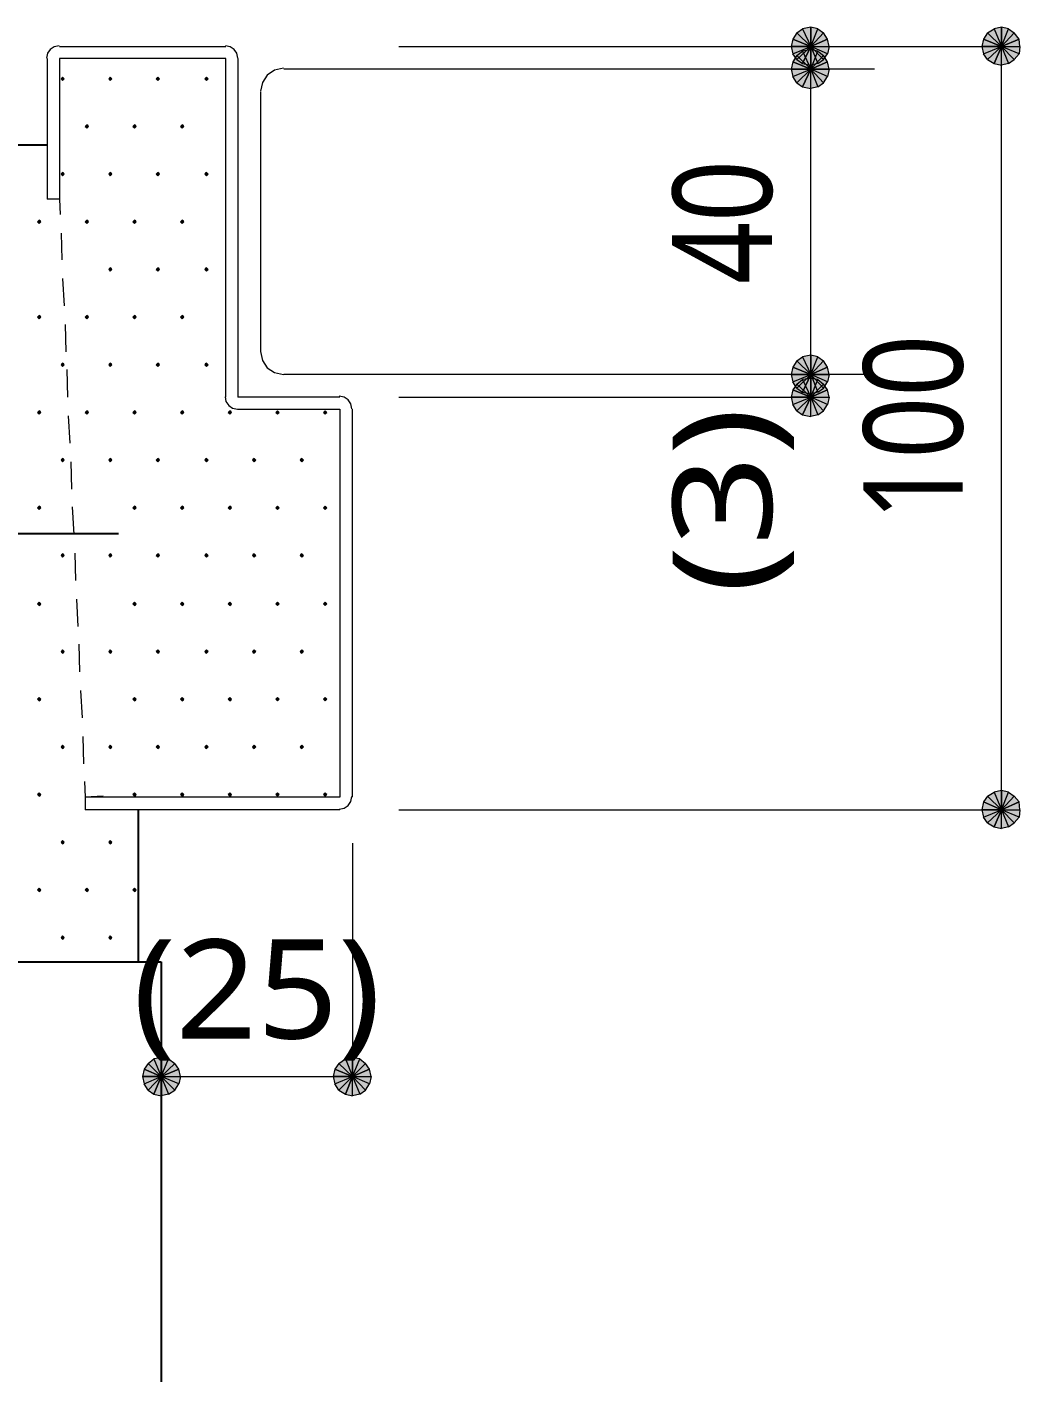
# Model space of a CAD drawing. Header units: millimetres. Extents: x 0 to 420, y 0 to 297.
# Drawn here: x 73.36 to 99.38, y 200.09 to 235.58 of the extents above; entities that cross this region are included whole.
import ezdxf
from ezdxf.enums import TextEntityAlignment as Align

# ---------------------------------------------------------------- set-up
doc = ezdxf.new("R2010")
doc.units = ezdxf.units.MM
doc.styles.add('kst32b', font='NotoSansJP-Variable.ttf')

msp = doc.modelspace()

# ---------------------------------------------------------------- hatches: boundary and pattern name
h = msp.add_hatch(color=7)
h.paths.add_polyline_path([(93.895, 235.585), (93.684, 235.543), (93.895, 235.077), (93.895, 235.585)])
h.paths.add_polyline_path([(93.684, 235.543), (93.895, 235.077), (93.536, 235.437), (93.684, 235.543)])
h.paths.add_polyline_path([(93.895, 235.077), (93.536, 235.437), (93.43, 235.267), (93.895, 235.077)])
h = msp.add_hatch(color=7)
h.paths.add_polyline_path([(94.34, 235.267), (94.234, 235.437), (93.895, 235.077), (94.34, 235.267)])
h.paths.add_polyline_path([(94.234, 235.437), (93.895, 235.077), (94.086, 235.543), (94.234, 235.437)])
h.paths.add_polyline_path([(93.895, 235.077), (94.086, 235.543), (93.895, 235.585), (93.895, 235.077)])
h = msp.add_hatch(color=7)
h.paths.add_polyline_path([(98.891, 235.585), (98.7, 235.543), (98.891, 235.077), (98.891, 235.585)])
h.paths.add_polyline_path([(98.7, 235.543), (98.891, 235.077), (98.531, 235.437), (98.7, 235.543)])
h.paths.add_polyline_path([(98.891, 235.077), (98.531, 235.437), (98.425, 235.267), (98.891, 235.077)])
h = msp.add_hatch(color=7)
h.paths.add_polyline_path([(99.356, 235.267), (99.229, 235.437), (98.891, 235.077), (99.356, 235.267)])
h.paths.add_polyline_path([(99.229, 235.437), (98.891, 235.077), (99.081, 235.543), (99.229, 235.437)])
h.paths.add_polyline_path([(98.891, 235.077), (99.081, 235.543), (98.891, 235.585), (98.891, 235.077)])
for points in [[(93.43, 235.267), (93.387, 235.077), (93.895, 235.077), (93.43, 235.267)], [(98.425, 235.267), (98.383, 235.077), (98.891, 235.077), (98.425, 235.267)], [(93.43, 234.675), (93.387, 234.484), (93.895, 234.484), (93.43, 234.675)], [(74.295, 234.273), (74.274, 234.251), (74.253, 234.23), (74.274, 234.209), (74.295, 234.188), (74.316, 234.209), (74.337, 234.23), (74.316, 234.251), (74.295, 234.273)], [(75.544, 234.273), (75.523, 234.251), (75.502, 234.23), (75.523, 234.209), (75.544, 234.188), (75.565, 234.209), (75.586, 234.23), (75.565, 234.251), (75.544, 234.273)], [(76.793, 234.273), (76.771, 234.251), (76.75, 234.23), (76.771, 234.209), (76.793, 234.188), (76.814, 234.209), (76.835, 234.23), (76.814, 234.251), (76.793, 234.273)], [(78.063, 234.273), (78.042, 234.251), (78.02, 234.23), (78.042, 234.209), (78.063, 234.188), (78.084, 234.209), (78.105, 234.23), (78.084, 234.251), (78.063, 234.273)], [(74.93, 233.024), (74.909, 233.003), (74.888, 232.981), (74.909, 232.96), (74.93, 232.939), (74.951, 232.96), (74.972, 232.981), (74.951, 233.003), (74.93, 233.024)], [(76.179, 233.024), (76.158, 233.003), (76.137, 232.981), (76.158, 232.96), (76.179, 232.939), (76.2, 232.96), (76.221, 232.981), (76.2, 233.003), (76.179, 233.024)], [(77.428, 233.024), (77.407, 233.003), (77.385, 232.981), (77.407, 232.96), (77.428, 232.939), (77.449, 232.96), (77.47, 232.981), (77.449, 233.003), (77.428, 233.024)], [(74.295, 231.775), (74.274, 231.754), (74.253, 231.733), (74.274, 231.712), (74.295, 231.69), (74.316, 231.712), (74.337, 231.733), (74.316, 231.754), (74.295, 231.775)], [(75.544, 231.775), (75.523, 231.754), (75.502, 231.733), (75.523, 231.712), (75.544, 231.69), (75.565, 231.712), (75.586, 231.733), (75.565, 231.754), (75.544, 231.775)], [(76.793, 231.775), (76.771, 231.754), (76.75, 231.733), (76.771, 231.712), (76.793, 231.69), (76.814, 231.712), (76.835, 231.733), (76.814, 231.754), (76.793, 231.775)], [(78.063, 231.775), (78.042, 231.754), (78.02, 231.733), (78.042, 231.712), (78.063, 231.69), (78.084, 231.712), (78.105, 231.733), (78.084, 231.754), (78.063, 231.775)], [(73.681, 230.526), (73.66, 230.505), (73.639, 230.484), (73.66, 230.463), (73.681, 230.441), (73.702, 230.463), (73.724, 230.484), (73.702, 230.505), (73.681, 230.526)], [(74.93, 230.526), (74.909, 230.505), (74.888, 230.484), (74.909, 230.463), (74.93, 230.441), (74.951, 230.463), (74.972, 230.484), (74.951, 230.505), (74.93, 230.526)], [(76.179, 230.526), (76.158, 230.505), (76.137, 230.484), (76.158, 230.463), (76.179, 230.441), (76.2, 230.463), (76.221, 230.484), (76.2, 230.505), (76.179, 230.526)], [(77.428, 230.526), (77.407, 230.505), (77.385, 230.484), (77.407, 230.463), (77.428, 230.441), (77.449, 230.463), (77.47, 230.484), (77.449, 230.505), (77.428, 230.526)], [(75.544, 229.277), (75.523, 229.256), (75.502, 229.235), (75.523, 229.214), (75.544, 229.193), (75.565, 229.214), (75.586, 229.235), (75.565, 229.256), (75.544, 229.277)], [(76.793, 229.277), (76.771, 229.256), (76.75, 229.235), (76.771, 229.214), (76.793, 229.193), (76.814, 229.214), (76.835, 229.235), (76.814, 229.256), (76.793, 229.277)], [(78.063, 229.277), (78.042, 229.256), (78.02, 229.235), (78.042, 229.214), (78.063, 229.193), (78.084, 229.214), (78.105, 229.235), (78.084, 229.256), (78.063, 229.277)], [(73.681, 228.029), (73.66, 228.007), (73.639, 227.986), (73.66, 227.965), (73.681, 227.944), (73.702, 227.965), (73.724, 227.986), (73.702, 228.007), (73.681, 228.029)], [(74.93, 228.029), (74.909, 228.007), (74.888, 227.986), (74.909, 227.965), (74.93, 227.944), (74.951, 227.965), (74.972, 227.986), (74.951, 228.007), (74.93, 228.029)], [(76.179, 228.029), (76.158, 228.007), (76.137, 227.986), (76.158, 227.965), (76.179, 227.944), (76.2, 227.965), (76.221, 227.986), (76.2, 228.007), (76.179, 228.029)], [(77.428, 228.029), (77.407, 228.007), (77.385, 227.986), (77.407, 227.965), (77.428, 227.944), (77.449, 227.965), (77.47, 227.986), (77.449, 228.007), (77.428, 228.029)], [(74.295, 226.78), (74.274, 226.758), (74.253, 226.737), (74.274, 226.716), (74.295, 226.695), (74.316, 226.716), (74.337, 226.737), (74.316, 226.758), (74.295, 226.78)], [(75.544, 226.78), (75.523, 226.758), (75.502, 226.737), (75.523, 226.716), (75.544, 226.695), (75.565, 226.716), (75.586, 226.737), (75.565, 226.758), (75.544, 226.78)], [(76.793, 226.78), (76.771, 226.758), (76.75, 226.737), (76.771, 226.716), (76.793, 226.695), (76.814, 226.716), (76.835, 226.737), (76.814, 226.758), (76.793, 226.78)], [(78.063, 226.78), (78.042, 226.758), (78.02, 226.737), (78.042, 226.716), (78.063, 226.695), (78.084, 226.716), (78.105, 226.737), (78.084, 226.758), (78.063, 226.78)], [(93.43, 226.674), (93.387, 226.483), (93.895, 226.483), (93.43, 226.674)], [(93.43, 226.081), (93.387, 225.891), (93.895, 225.891), (93.43, 226.081)], [(73.681, 225.531), (73.66, 225.51), (73.639, 225.488), (73.66, 225.467), (73.681, 225.446), (73.702, 225.467), (73.724, 225.488), (73.702, 225.51), (73.681, 225.531)], [(74.93, 225.531), (74.909, 225.51), (74.888, 225.488), (74.909, 225.467), (74.93, 225.446), (74.951, 225.467), (74.972, 225.488), (74.951, 225.51), (74.93, 225.531)], [(76.179, 225.531), (76.158, 225.51), (76.137, 225.488), (76.158, 225.467), (76.179, 225.446), (76.2, 225.467), (76.221, 225.488), (76.2, 225.51), (76.179, 225.531)], [(77.428, 225.531), (77.407, 225.51), (77.385, 225.488), (77.407, 225.467), (77.428, 225.446), (77.449, 225.467), (77.47, 225.488), (77.449, 225.51), (77.428, 225.531)], [(78.677, 225.531), (78.655, 225.51), (78.634, 225.488), (78.655, 225.467), (78.677, 225.446), (78.698, 225.467), (78.719, 225.488), (78.698, 225.51), (78.677, 225.531)], [(79.925, 225.531), (79.904, 225.51), (79.883, 225.488), (79.904, 225.467), (79.925, 225.446), (79.946, 225.467), (79.968, 225.488), (79.946, 225.51), (79.925, 225.531)], [(81.174, 225.531), (81.153, 225.51), (81.132, 225.488), (81.153, 225.467), (81.174, 225.446), (81.195, 225.467), (81.217, 225.488), (81.195, 225.51), (81.174, 225.531)], [(74.295, 224.282), (74.274, 224.261), (74.253, 224.24), (74.274, 224.218), (74.295, 224.197), (74.316, 224.218), (74.337, 224.24), (74.316, 224.261), (74.295, 224.282)], [(75.544, 224.282), (75.523, 224.261), (75.502, 224.24), (75.523, 224.218), (75.544, 224.197), (75.565, 224.218), (75.586, 224.24), (75.565, 224.261), (75.544, 224.282)], [(76.793, 224.282), (76.771, 224.261), (76.75, 224.24), (76.771, 224.218), (76.793, 224.197), (76.814, 224.218), (76.835, 224.24), (76.814, 224.261), (76.793, 224.282)], [(78.063, 224.282), (78.042, 224.261), (78.02, 224.24), (78.042, 224.218), (78.063, 224.197), (78.084, 224.218), (78.105, 224.24), (78.084, 224.261), (78.063, 224.282)], [(79.312, 224.282), (79.29, 224.261), (79.269, 224.24), (79.29, 224.218), (79.312, 224.197), (79.333, 224.218), (79.354, 224.24), (79.333, 224.261), (79.312, 224.282)], [(80.56, 224.282), (80.539, 224.261), (80.518, 224.24), (80.539, 224.218), (80.56, 224.197), (80.582, 224.218), (80.603, 224.24), (80.582, 224.261), (80.56, 224.282)], [(73.681, 223.033), (73.66, 223.012), (73.639, 222.991), (73.66, 222.97), (73.681, 222.948), (73.702, 222.97), (73.724, 222.991), (73.702, 223.012), (73.681, 223.033)], [(76.179, 223.033), (76.158, 223.012), (76.137, 222.991), (76.158, 222.97), (76.179, 222.948), (76.2, 222.97), (76.221, 222.991), (76.2, 223.012), (76.179, 223.033)], [(77.428, 223.033), (77.407, 223.012), (77.385, 222.991), (77.407, 222.97), (77.428, 222.948), (77.449, 222.97), (77.47, 222.991), (77.449, 223.012), (77.428, 223.033)], [(78.677, 223.033), (78.655, 223.012), (78.634, 222.991), (78.655, 222.97), (78.677, 222.948), (78.698, 222.97), (78.719, 222.991), (78.698, 223.012), (78.677, 223.033)], [(79.925, 223.033), (79.904, 223.012), (79.883, 222.991), (79.904, 222.97), (79.925, 222.948), (79.946, 222.97), (79.968, 222.991), (79.946, 223.012), (79.925, 223.033)], [(81.174, 223.033), (81.153, 223.012), (81.132, 222.991), (81.153, 222.97), (81.174, 222.948), (81.195, 222.97), (81.217, 222.991), (81.195, 223.012), (81.174, 223.033)], [(74.295, 221.784), (74.274, 221.763), (74.253, 221.742), (74.274, 221.721), (74.295, 221.7), (74.316, 221.721), (74.337, 221.742), (74.316, 221.763), (74.295, 221.784)], [(75.544, 221.784), (75.523, 221.763), (75.502, 221.742), (75.523, 221.721), (75.544, 221.7), (75.565, 221.721), (75.586, 221.742), (75.565, 221.763), (75.544, 221.784)], [(76.793, 221.784), (76.771, 221.763), (76.75, 221.742), (76.771, 221.721), (76.793, 221.7), (76.814, 221.721), (76.835, 221.742), (76.814, 221.763), (76.793, 221.784)], [(78.063, 221.784), (78.042, 221.763), (78.02, 221.742), (78.042, 221.721), (78.063, 221.7), (78.084, 221.721), (78.105, 221.742), (78.084, 221.763), (78.063, 221.784)], [(79.312, 221.784), (79.29, 221.763), (79.269, 221.742), (79.29, 221.721), (79.312, 221.7), (79.333, 221.721), (79.354, 221.742), (79.333, 221.763), (79.312, 221.784)], [(80.56, 221.784), (80.539, 221.763), (80.518, 221.742), (80.539, 221.721), (80.56, 221.7), (80.582, 221.721), (80.603, 221.742), (80.582, 221.763), (80.56, 221.784)], [(73.681, 220.514), (73.66, 220.493), (73.639, 220.472), (73.66, 220.451), (73.681, 220.43), (73.702, 220.451), (73.724, 220.472), (73.702, 220.493), (73.681, 220.514)], [(76.179, 220.514), (76.158, 220.493), (76.137, 220.472), (76.158, 220.451), (76.179, 220.43), (76.2, 220.451), (76.221, 220.472), (76.2, 220.493), (76.179, 220.514)], [(77.428, 220.514), (77.407, 220.493), (77.385, 220.472), (77.407, 220.451), (77.428, 220.43), (77.449, 220.451), (77.47, 220.472), (77.449, 220.493), (77.428, 220.514)], [(78.677, 220.514), (78.655, 220.493), (78.634, 220.472), (78.655, 220.451), (78.677, 220.43), (78.698, 220.451), (78.719, 220.472), (78.698, 220.493), (78.677, 220.514)], [(79.925, 220.514), (79.904, 220.493), (79.883, 220.472), (79.904, 220.451), (79.925, 220.43), (79.946, 220.451), (79.968, 220.472), (79.946, 220.493), (79.925, 220.514)], [(81.174, 220.514), (81.153, 220.493), (81.132, 220.472), (81.153, 220.451), (81.174, 220.43), (81.195, 220.451), (81.217, 220.472), (81.195, 220.493), (81.174, 220.514)], [(74.295, 219.265), (74.274, 219.244), (74.253, 219.223), (74.274, 219.202), (74.295, 219.181), (74.316, 219.202), (74.337, 219.223), (74.316, 219.244), (74.295, 219.265)], [(75.544, 219.265), (75.523, 219.244), (75.502, 219.223), (75.523, 219.202), (75.544, 219.181), (75.565, 219.202), (75.586, 219.223), (75.565, 219.244), (75.544, 219.265)], [(76.793, 219.265), (76.771, 219.244), (76.75, 219.223), (76.771, 219.202), (76.793, 219.181), (76.814, 219.202), (76.835, 219.223), (76.814, 219.244), (76.793, 219.265)], [(78.063, 219.265), (78.042, 219.244), (78.02, 219.223), (78.042, 219.202), (78.063, 219.181), (78.084, 219.202), (78.105, 219.223), (78.084, 219.244), (78.063, 219.265)], [(79.312, 219.265), (79.29, 219.244), (79.269, 219.223), (79.29, 219.202), (79.312, 219.181), (79.333, 219.202), (79.354, 219.223), (79.333, 219.244), (79.312, 219.265)], [(80.56, 219.265), (80.539, 219.244), (80.518, 219.223), (80.539, 219.202), (80.56, 219.181), (80.582, 219.202), (80.603, 219.223), (80.582, 219.244), (80.56, 219.265)], [(73.681, 218.017), (73.66, 217.996), (73.639, 217.974), (73.66, 217.953), (73.681, 217.932), (73.702, 217.953), (73.724, 217.974), (73.702, 217.996), (73.681, 218.017)], [(76.179, 218.017), (76.158, 217.996), (76.137, 217.974), (76.158, 217.953), (76.179, 217.932), (76.2, 217.953), (76.221, 217.974), (76.2, 217.996), (76.179, 218.017)], [(77.428, 218.017), (77.407, 217.996), (77.385, 217.974), (77.407, 217.953), (77.428, 217.932), (77.449, 217.953), (77.47, 217.974), (77.449, 217.996), (77.428, 218.017)], [(78.677, 218.017), (78.655, 217.996), (78.634, 217.974), (78.655, 217.953), (78.677, 217.932), (78.698, 217.953), (78.719, 217.974), (78.698, 217.996), (78.677, 218.017)], [(79.925, 218.017), (79.904, 217.996), (79.883, 217.974), (79.904, 217.953), (79.925, 217.932), (79.946, 217.953), (79.968, 217.974), (79.946, 217.996), (79.925, 218.017)], [(81.174, 218.017), (81.153, 217.996), (81.132, 217.974), (81.153, 217.953), (81.174, 217.932), (81.195, 217.953), (81.217, 217.974), (81.195, 217.996), (81.174, 218.017)], [(74.295, 216.768), (74.274, 216.747), (74.253, 216.725), (74.274, 216.704), (74.295, 216.683), (74.316, 216.704), (74.337, 216.725), (74.316, 216.747), (74.295, 216.768)], [(75.544, 216.768), (75.523, 216.747), (75.502, 216.725), (75.523, 216.704), (75.544, 216.683), (75.565, 216.704), (75.586, 216.725), (75.565, 216.747), (75.544, 216.768)], [(76.793, 216.768), (76.771, 216.747), (76.75, 216.725), (76.771, 216.704), (76.793, 216.683), (76.814, 216.704), (76.835, 216.725), (76.814, 216.747), (76.793, 216.768)], [(78.063, 216.768), (78.042, 216.747), (78.02, 216.725), (78.042, 216.704), (78.063, 216.683), (78.084, 216.704), (78.105, 216.725), (78.084, 216.747), (78.063, 216.768)], [(79.312, 216.768), (79.29, 216.747), (79.269, 216.725), (79.29, 216.704), (79.312, 216.683), (79.333, 216.704), (79.354, 216.725), (79.333, 216.747), (79.312, 216.768)], [(80.56, 216.768), (80.539, 216.747), (80.518, 216.725), (80.539, 216.704), (80.56, 216.683), (80.582, 216.704), (80.603, 216.725), (80.582, 216.747), (80.56, 216.768)], [(73.681, 215.519), (73.66, 215.498), (73.639, 215.477), (73.66, 215.455), (73.681, 215.434), (73.702, 215.455), (73.724, 215.477), (73.702, 215.498), (73.681, 215.519)], [(76.179, 215.519), (76.158, 215.498), (76.137, 215.477), (76.158, 215.455), (76.179, 215.434), (76.2, 215.455), (76.221, 215.477), (76.2, 215.498), (76.179, 215.519)], [(77.428, 215.519), (77.407, 215.498), (77.385, 215.477), (77.407, 215.455), (77.428, 215.434), (77.449, 215.455), (77.47, 215.477), (77.449, 215.498), (77.428, 215.519)], [(78.677, 215.519), (78.655, 215.498), (78.634, 215.477), (78.655, 215.455), (78.677, 215.434), (78.698, 215.455), (78.719, 215.477), (78.698, 215.498), (78.677, 215.519)], [(79.925, 215.519), (79.904, 215.498), (79.883, 215.477), (79.904, 215.455), (79.925, 215.434), (79.946, 215.455), (79.968, 215.477), (79.946, 215.498), (79.925, 215.519)], [(81.174, 215.519), (81.153, 215.498), (81.132, 215.477), (81.153, 215.455), (81.174, 215.434), (81.195, 215.455), (81.217, 215.477), (81.195, 215.498), (81.174, 215.519)], [(98.425, 215.286), (98.383, 215.074), (98.891, 215.074), (98.425, 215.286)], [(74.295, 214.27), (74.274, 214.249), (74.253, 214.228), (74.274, 214.207), (74.295, 214.186), (74.316, 214.207), (74.337, 214.228), (74.316, 214.249), (74.295, 214.27)], [(75.544, 214.27), (75.523, 214.249), (75.502, 214.228), (75.523, 214.207), (75.544, 214.186), (75.565, 214.207), (75.586, 214.228), (75.565, 214.249), (75.544, 214.27)], [(73.681, 213.021), (73.66, 213), (73.639, 212.979), (73.66, 212.958), (73.681, 212.937), (73.702, 212.958), (73.724, 212.979), (73.702, 213), (73.681, 213.021)], [(74.93, 213.021), (74.909, 213), (74.888, 212.979), (74.909, 212.958), (74.93, 212.937), (74.951, 212.958), (74.972, 212.979), (74.951, 213), (74.93, 213.021)], [(76.179, 213.021), (76.158, 213), (76.137, 212.979), (76.158, 212.958), (76.179, 212.937), (76.2, 212.958), (76.221, 212.979), (76.2, 213), (76.179, 213.021)], [(74.295, 211.772), (74.274, 211.751), (74.253, 211.73), (74.274, 211.709), (74.295, 211.688), (74.316, 211.709), (74.337, 211.73), (74.316, 211.751), (74.295, 211.772)], [(75.544, 211.772), (75.523, 211.751), (75.502, 211.73), (75.523, 211.709), (75.544, 211.688), (75.565, 211.709), (75.586, 211.73), (75.565, 211.751), (75.544, 211.772)], [(76.433, 208.28), (76.391, 208.089), (76.877, 208.089), (76.433, 208.28)], [(81.428, 208.28), (81.386, 208.089), (81.894, 208.089), (81.428, 208.28)]]:
    msp.add_hatch(color=7).paths.add_polyline_path(points)
h = msp.add_hatch(color=7)
h.paths.add_polyline_path([(93.387, 235.077), (93.43, 234.887), (93.895, 235.077), (93.387, 235.077)])
h.paths.add_polyline_path([(93.43, 234.887), (93.895, 235.077), (93.536, 234.738), (93.43, 234.887)])
h.paths.add_polyline_path([(93.895, 235.077), (93.536, 234.738), (93.684, 234.632), (93.895, 235.077)])
h = msp.add_hatch(color=7)
h.paths.add_polyline_path([(93.895, 234.992), (93.684, 234.95), (93.895, 234.484), (93.895, 234.992)])
h.paths.add_polyline_path([(93.684, 234.95), (93.895, 234.484), (93.536, 234.844), (93.684, 234.95)])
h.paths.add_polyline_path([(93.895, 234.484), (93.536, 234.844), (93.43, 234.675), (93.895, 234.484)])
h = msp.add_hatch(color=7)
h.paths.add_polyline_path([(93.684, 234.632), (93.895, 234.59), (93.895, 235.077), (93.684, 234.632)])
h.paths.add_polyline_path([(93.895, 234.59), (93.895, 235.077), (94.086, 234.632), (93.895, 234.59)])
h.paths.add_polyline_path([(93.895, 235.077), (94.086, 234.632), (94.234, 234.738), (93.895, 235.077)])
h = msp.add_hatch(color=7)
h.paths.add_polyline_path([(94.234, 234.738), (94.34, 234.887), (93.895, 235.077), (94.234, 234.738)])
h.paths.add_polyline_path([(94.34, 234.887), (93.895, 235.077), (94.382, 235.077), (94.34, 234.887)])
h.paths.add_polyline_path([(93.895, 235.077), (94.382, 235.077), (94.34, 235.267), (93.895, 235.077)])
h = msp.add_hatch(color=7)
h.paths.add_polyline_path([(94.34, 234.675), (94.234, 234.844), (93.895, 234.484), (94.34, 234.675)])
h.paths.add_polyline_path([(94.234, 234.844), (93.895, 234.484), (94.086, 234.95), (94.234, 234.844)])
h.paths.add_polyline_path([(93.895, 234.484), (94.086, 234.95), (93.895, 234.992), (93.895, 234.484)])
h = msp.add_hatch(color=7)
h.paths.add_polyline_path([(98.383, 235.077), (98.425, 234.887), (98.891, 235.077), (98.383, 235.077)])
h.paths.add_polyline_path([(98.425, 234.887), (98.891, 235.077), (98.531, 234.738), (98.425, 234.887)])
h.paths.add_polyline_path([(98.891, 235.077), (98.531, 234.738), (98.7, 234.632), (98.891, 235.077)])
h = msp.add_hatch(color=7)
h.paths.add_polyline_path([(98.7, 234.632), (98.891, 234.59), (98.891, 235.077), (98.7, 234.632)])
h.paths.add_polyline_path([(98.891, 234.59), (98.891, 235.077), (99.081, 234.632), (98.891, 234.59)])
h.paths.add_polyline_path([(98.891, 235.077), (99.081, 234.632), (99.229, 234.738), (98.891, 235.077)])
h = msp.add_hatch(color=7)
h.paths.add_polyline_path([(99.229, 234.738), (99.356, 234.887), (98.891, 235.077), (99.229, 234.738)])
h.paths.add_polyline_path([(99.356, 234.887), (98.891, 235.077), (99.378, 235.077), (99.356, 234.887)])
h.paths.add_polyline_path([(98.891, 235.077), (99.378, 235.077), (99.356, 235.267), (98.891, 235.077)])
h = msp.add_hatch(color=7)
h.paths.add_polyline_path([(94.234, 234.124), (94.34, 234.294), (93.895, 234.484), (94.234, 234.124)])
h.paths.add_polyline_path([(94.34, 234.294), (93.895, 234.484), (94.382, 234.484), (94.34, 234.294)])
h.paths.add_polyline_path([(93.895, 234.484), (94.382, 234.484), (94.34, 234.675), (93.895, 234.484)])
h = msp.add_hatch(color=7)
h.paths.add_polyline_path([(93.387, 234.484), (93.43, 234.294), (93.895, 234.484), (93.387, 234.484)])
h.paths.add_polyline_path([(93.43, 234.294), (93.895, 234.484), (93.536, 234.124), (93.43, 234.294)])
h.paths.add_polyline_path([(93.895, 234.484), (93.536, 234.124), (93.684, 234.019), (93.895, 234.484)])
h = msp.add_hatch(color=7)
h.paths.add_polyline_path([(93.684, 234.019), (93.895, 233.976), (93.895, 234.484), (93.684, 234.019)])
h.paths.add_polyline_path([(93.895, 233.976), (93.895, 234.484), (94.086, 234.019), (93.895, 233.976)])
h.paths.add_polyline_path([(93.895, 234.484), (94.086, 234.019), (94.234, 234.124), (93.895, 234.484)])
h = msp.add_hatch(color=7)
h.paths.add_polyline_path([(93.895, 226.991), (93.684, 226.949), (93.895, 226.483), (93.895, 226.991)])
h.paths.add_polyline_path([(93.684, 226.949), (93.895, 226.483), (93.536, 226.843), (93.684, 226.949)])
h.paths.add_polyline_path([(93.895, 226.483), (93.536, 226.843), (93.43, 226.674), (93.895, 226.483)])
h = msp.add_hatch(color=7)
h.paths.add_polyline_path([(94.34, 226.674), (94.234, 226.843), (93.895, 226.483), (94.34, 226.674)])
h.paths.add_polyline_path([(94.234, 226.843), (93.895, 226.483), (94.086, 226.949), (94.234, 226.843)])
h.paths.add_polyline_path([(93.895, 226.483), (94.086, 226.949), (93.895, 226.991), (93.895, 226.483)])
h = msp.add_hatch(color=7)
h.paths.add_polyline_path([(93.387, 226.483), (93.43, 226.293), (93.895, 226.483), (93.387, 226.483)])
h.paths.add_polyline_path([(93.43, 226.293), (93.895, 226.483), (93.536, 226.123), (93.43, 226.293)])
h.paths.add_polyline_path([(93.895, 226.483), (93.536, 226.123), (93.684, 226.018), (93.895, 226.483)])
h = msp.add_hatch(color=7)
h.paths.add_polyline_path([(93.684, 226.018), (93.895, 225.975), (93.895, 226.483), (93.684, 226.018)])
h.paths.add_polyline_path([(93.895, 225.975), (93.895, 226.483), (94.086, 226.018), (93.895, 225.975)])
h.paths.add_polyline_path([(93.895, 226.483), (94.086, 226.018), (94.234, 226.123), (93.895, 226.483)])
h = msp.add_hatch(color=7)
h.paths.add_polyline_path([(94.234, 226.123), (94.34, 226.293), (93.895, 226.483), (94.234, 226.123)])
h.paths.add_polyline_path([(94.34, 226.293), (93.895, 226.483), (94.382, 226.483), (94.34, 226.293)])
h.paths.add_polyline_path([(93.895, 226.483), (94.382, 226.483), (94.34, 226.674), (93.895, 226.483)])
h = msp.add_hatch(color=7)
h.paths.add_polyline_path([(93.895, 226.378), (93.684, 226.356), (93.895, 225.891), (93.895, 226.378)])
h.paths.add_polyline_path([(93.684, 226.356), (93.895, 225.891), (93.536, 226.229), (93.684, 226.356)])
h.paths.add_polyline_path([(93.895, 225.891), (93.536, 226.229), (93.43, 226.081), (93.895, 225.891)])
h = msp.add_hatch(color=7)
h.paths.add_polyline_path([(94.34, 226.081), (94.234, 226.229), (93.895, 225.891), (94.34, 226.081)])
h.paths.add_polyline_path([(94.234, 226.229), (93.895, 225.891), (94.086, 226.356), (94.234, 226.229)])
h.paths.add_polyline_path([(93.895, 225.891), (94.086, 226.356), (93.895, 226.378), (93.895, 225.891)])
h = msp.add_hatch(color=7)
h.paths.add_polyline_path([(93.387, 225.891), (93.43, 225.7), (93.895, 225.891), (93.387, 225.891)])
h.paths.add_polyline_path([(93.43, 225.7), (93.895, 225.891), (93.536, 225.531), (93.43, 225.7)])
h.paths.add_polyline_path([(93.895, 225.891), (93.536, 225.531), (93.684, 225.425), (93.895, 225.891)])
h = msp.add_hatch(color=7)
h.paths.add_polyline_path([(93.684, 225.425), (93.895, 225.383), (93.895, 225.891), (93.684, 225.425)])
h.paths.add_polyline_path([(93.895, 225.383), (93.895, 225.891), (94.086, 225.425), (93.895, 225.383)])
h.paths.add_polyline_path([(93.895, 225.891), (94.086, 225.425), (94.234, 225.531), (93.895, 225.891)])
h = msp.add_hatch(color=7)
h.paths.add_polyline_path([(94.234, 225.531), (94.34, 225.7), (93.895, 225.891), (94.234, 225.531)])
h.paths.add_polyline_path([(94.34, 225.7), (93.895, 225.891), (94.382, 225.891), (94.34, 225.7)])
h.paths.add_polyline_path([(93.895, 225.891), (94.382, 225.891), (94.34, 226.081), (93.895, 225.891)])
h = msp.add_hatch(color=7)
h.paths.add_polyline_path([(98.891, 215.582), (98.7, 215.54), (98.891, 215.074), (98.891, 215.582)])
h.paths.add_polyline_path([(98.7, 215.54), (98.891, 215.074), (98.531, 215.434), (98.7, 215.54)])
h.paths.add_polyline_path([(98.891, 215.074), (98.531, 215.434), (98.425, 215.286), (98.891, 215.074)])
h = msp.add_hatch(color=7)
h.paths.add_polyline_path([(99.356, 215.286), (99.229, 215.434), (98.891, 215.074), (99.356, 215.286)])
h.paths.add_polyline_path([(99.229, 215.434), (98.891, 215.074), (99.081, 215.54), (99.229, 215.434)])
h.paths.add_polyline_path([(98.891, 215.074), (99.081, 215.54), (98.891, 215.582), (98.891, 215.074)])
h = msp.add_hatch(color=7)
h.paths.add_polyline_path([(99.229, 214.736), (99.356, 214.884), (98.891, 215.074), (99.229, 214.736)])
h.paths.add_polyline_path([(99.356, 214.884), (98.891, 215.074), (99.378, 215.074), (99.356, 214.884)])
h.paths.add_polyline_path([(98.891, 215.074), (99.378, 215.074), (99.356, 215.286), (98.891, 215.074)])
h = msp.add_hatch(color=7)
h.paths.add_polyline_path([(98.383, 215.074), (98.425, 214.884), (98.891, 215.074), (98.383, 215.074)])
h.paths.add_polyline_path([(98.425, 214.884), (98.891, 215.074), (98.531, 214.736), (98.425, 214.884)])
h.paths.add_polyline_path([(98.891, 215.074), (98.531, 214.736), (98.7, 214.63), (98.891, 215.074)])
h = msp.add_hatch(color=7)
h.paths.add_polyline_path([(98.7, 214.63), (98.891, 214.588), (98.891, 215.074), (98.7, 214.63)])
h.paths.add_polyline_path([(98.891, 214.588), (98.891, 215.074), (99.081, 214.63), (98.891, 214.588)])
h.paths.add_polyline_path([(98.891, 215.074), (99.081, 214.63), (99.229, 214.736), (98.891, 215.074)])
h = msp.add_hatch(color=7)
h.paths.add_polyline_path([(76.877, 208.576), (76.687, 208.555), (76.877, 208.089), (76.877, 208.576)])
h.paths.add_polyline_path([(76.687, 208.555), (76.877, 208.089), (76.539, 208.428), (76.687, 208.555)])
h.paths.add_polyline_path([(76.877, 208.089), (76.539, 208.428), (76.433, 208.28), (76.877, 208.089)])
h = msp.add_hatch(color=7)
h.paths.add_polyline_path([(77.343, 208.28), (77.237, 208.428), (76.877, 208.089), (77.343, 208.28)])
h.paths.add_polyline_path([(77.237, 208.428), (76.877, 208.089), (77.068, 208.555), (77.237, 208.428)])
h.paths.add_polyline_path([(76.877, 208.089), (77.068, 208.555), (76.877, 208.576), (76.877, 208.089)])
h = msp.add_hatch(color=7)
h.paths.add_polyline_path([(81.894, 208.576), (81.703, 208.555), (81.894, 208.089), (81.894, 208.576)])
h.paths.add_polyline_path([(81.703, 208.555), (81.894, 208.089), (81.534, 208.428), (81.703, 208.555)])
h.paths.add_polyline_path([(81.894, 208.089), (81.534, 208.428), (81.428, 208.28), (81.894, 208.089)])
h = msp.add_hatch(color=7)
h.paths.add_polyline_path([(82.338, 208.28), (82.233, 208.428), (81.894, 208.089), (82.338, 208.28)])
h.paths.add_polyline_path([(82.233, 208.428), (81.894, 208.089), (82.084, 208.555), (82.233, 208.428)])
h.paths.add_polyline_path([(81.894, 208.089), (82.084, 208.555), (81.894, 208.576), (81.894, 208.089)])
h = msp.add_hatch(color=7)
h.paths.add_polyline_path([(76.391, 208.089), (76.433, 207.899), (76.877, 208.089), (76.391, 208.089)])
h.paths.add_polyline_path([(76.433, 207.899), (76.877, 208.089), (76.539, 207.73), (76.433, 207.899)])
h.paths.add_polyline_path([(76.877, 208.089), (76.539, 207.73), (76.687, 207.624), (76.877, 208.089)])
h = msp.add_hatch(color=7)
h.paths.add_polyline_path([(76.687, 207.624), (76.877, 207.581), (76.877, 208.089), (76.687, 207.624)])
h.paths.add_polyline_path([(76.877, 207.581), (76.877, 208.089), (77.068, 207.624), (76.877, 207.581)])
h.paths.add_polyline_path([(76.877, 208.089), (77.068, 207.624), (77.237, 207.73), (76.877, 208.089)])
h = msp.add_hatch(color=7)
h.paths.add_polyline_path([(77.237, 207.73), (77.343, 207.899), (76.877, 208.089), (77.237, 207.73)])
h.paths.add_polyline_path([(77.343, 207.899), (76.877, 208.089), (77.385, 208.089), (77.343, 207.899)])
h.paths.add_polyline_path([(76.877, 208.089), (77.385, 208.089), (77.343, 208.28), (76.877, 208.089)])
h = msp.add_hatch(color=7)
h.paths.add_polyline_path([(81.386, 208.089), (81.428, 207.899), (81.894, 208.089), (81.386, 208.089)])
h.paths.add_polyline_path([(81.428, 207.899), (81.894, 208.089), (81.534, 207.73), (81.428, 207.899)])
h.paths.add_polyline_path([(81.894, 208.089), (81.534, 207.73), (81.703, 207.624), (81.894, 208.089)])
h = msp.add_hatch(color=7)
h.paths.add_polyline_path([(81.703, 207.624), (81.894, 207.581), (81.894, 208.089), (81.703, 207.624)])
h.paths.add_polyline_path([(81.894, 207.581), (81.894, 208.089), (82.084, 207.624), (81.894, 207.581)])
h.paths.add_polyline_path([(81.894, 208.089), (82.084, 207.624), (82.233, 207.73), (81.894, 208.089)])
h = msp.add_hatch(color=7)
h.paths.add_polyline_path([(82.233, 207.73), (82.338, 207.899), (81.894, 208.089), (82.233, 207.73)])
h.paths.add_polyline_path([(82.338, 207.899), (81.894, 208.089), (82.381, 208.089), (82.338, 207.899)])
h.paths.add_polyline_path([(81.894, 208.089), (82.381, 208.089), (82.338, 208.28), (81.894, 208.089)])

# ---------------------------------------------------------------- linework, layer by layer
at = {"lineweight": 0}
for points in [[(93.895, 235.077), (93.536, 235.437), (93.43, 235.267)], [(93.684, 235.543), (93.895, 235.077), (93.536, 235.437)], [(93.895, 235.585), (93.684, 235.543), (93.895, 235.077)], [(93.895, 235.077), (94.086, 235.543), (93.895, 235.585)], [(94.234, 235.437), (93.895, 235.077), (94.086, 235.543)], [(94.34, 235.267), (94.234, 235.437), (93.895, 235.077)], [(98.891, 235.077), (98.531, 235.437), (98.425, 235.267)], [(98.7, 235.543), (98.891, 235.077), (98.531, 235.437)], [(98.891, 235.585), (98.7, 235.543), (98.891, 235.077)], [(98.891, 235.077), (99.081, 235.543), (98.891, 235.585)], [(99.229, 235.437), (98.891, 235.077), (99.081, 235.543)], [(99.356, 235.267), (99.229, 235.437), (98.891, 235.077)], [(93.43, 235.267), (93.387, 235.077), (93.895, 235.077)], [(93.387, 235.077), (93.43, 234.887), (93.895, 235.077)], [(93.43, 234.887), (93.895, 235.077), (93.536, 234.738)], [(93.895, 235.077), (93.536, 234.738), (93.684, 234.632)], [(93.684, 234.632), (93.895, 234.59), (93.895, 235.077)], [(93.895, 234.992), (93.684, 234.95), (93.895, 234.484)], [(93.895, 235.077), (94.382, 235.077), (94.34, 235.267)], [(93.895, 234.59), (93.895, 235.077), (94.086, 234.632)], [(93.895, 235.077), (94.086, 234.632), (94.234, 234.738)], [(94.234, 234.738), (94.34, 234.887), (93.895, 235.077)], [(94.34, 234.887), (93.895, 235.077), (94.382, 235.077)], [(93.895, 234.484), (94.086, 234.95), (93.895, 234.992)], [(98.425, 235.267), (98.383, 235.077), (98.891, 235.077)], [(98.383, 235.077), (98.425, 234.887), (98.891, 235.077)], [(98.425, 234.887), (98.891, 235.077), (98.531, 234.738)], [(98.891, 235.077), (98.531, 234.738), (98.7, 234.632)], [(98.7, 234.632), (98.891, 234.59), (98.891, 235.077)], [(98.891, 235.077), (99.378, 235.077), (99.356, 235.267)], [(98.891, 234.59), (98.891, 235.077), (99.081, 234.632)], [(98.891, 235.077), (99.081, 234.632), (99.229, 234.738)], [(99.229, 234.738), (99.356, 234.887), (98.891, 235.077)], [(99.356, 234.887), (98.891, 235.077), (99.378, 235.077)], [(93.43, 234.675), (93.387, 234.484), (93.895, 234.484)], [(93.895, 234.484), (93.536, 234.844), (93.43, 234.675)], [(93.684, 234.95), (93.895, 234.484), (93.536, 234.844)], [(94.234, 234.844), (93.895, 234.484), (94.086, 234.95)], [(94.34, 234.675), (94.234, 234.844), (93.895, 234.484)], [(93.895, 234.484), (94.382, 234.484), (94.34, 234.675)], [(93.387, 234.484), (93.43, 234.294), (93.895, 234.484)], [(93.43, 234.294), (93.895, 234.484), (93.536, 234.124)], [(93.895, 234.484), (93.536, 234.124), (93.684, 234.019)], [(93.684, 234.019), (93.895, 233.976), (93.895, 234.484)], [(93.895, 233.976), (93.895, 234.484), (94.086, 234.019)], [(93.895, 234.484), (94.086, 234.019), (94.234, 234.124)], [(94.234, 234.124), (94.34, 234.294), (93.895, 234.484)], [(94.34, 234.294), (93.895, 234.484), (94.382, 234.484)], [(74.295, 234.273), (74.274, 234.251), (74.253, 234.23), (74.274, 234.209), (74.295, 234.188), (74.316, 234.209), (74.337, 234.23), (74.316, 234.251)], [(75.544, 234.273), (75.523, 234.251), (75.502, 234.23), (75.523, 234.209), (75.544, 234.188), (75.565, 234.209), (75.586, 234.23), (75.565, 234.251)], [(76.793, 234.273), (76.771, 234.251), (76.75, 234.23), (76.771, 234.209), (76.793, 234.188), (76.814, 234.209), (76.835, 234.23), (76.814, 234.251)], [(78.063, 234.273), (78.042, 234.251), (78.02, 234.23), (78.042, 234.209), (78.063, 234.188), (78.084, 234.209), (78.105, 234.23), (78.084, 234.251)], [(74.93, 233.024), (74.909, 233.003), (74.888, 232.981), (74.909, 232.96), (74.93, 232.939), (74.951, 232.96), (74.972, 232.981), (74.951, 233.003)], [(76.179, 233.024), (76.158, 233.003), (76.137, 232.981), (76.158, 232.96), (76.179, 232.939), (76.2, 232.96), (76.221, 232.981), (76.2, 233.003)], [(77.428, 233.024), (77.407, 233.003), (77.385, 232.981), (77.407, 232.96), (77.428, 232.939), (77.449, 232.96), (77.47, 232.981), (77.449, 233.003)], [(74.295, 231.775), (74.274, 231.754), (74.253, 231.733), (74.274, 231.712), (74.295, 231.69), (74.316, 231.712), (74.337, 231.733), (74.316, 231.754)], [(75.544, 231.775), (75.523, 231.754), (75.502, 231.733), (75.523, 231.712), (75.544, 231.69), (75.565, 231.712), (75.586, 231.733), (75.565, 231.754)], [(76.793, 231.775), (76.771, 231.754), (76.75, 231.733), (76.771, 231.712), (76.793, 231.69), (76.814, 231.712), (76.835, 231.733), (76.814, 231.754)], [(78.063, 231.775), (78.042, 231.754), (78.02, 231.733), (78.042, 231.712), (78.063, 231.69), (78.084, 231.712), (78.105, 231.733), (78.084, 231.754)], [(73.681, 230.526), (73.66, 230.505), (73.639, 230.484), (73.66, 230.463), (73.681, 230.441), (73.702, 230.463), (73.724, 230.484), (73.702, 230.505)], [(74.93, 230.526), (74.909, 230.505), (74.888, 230.484), (74.909, 230.463), (74.93, 230.441), (74.951, 230.463), (74.972, 230.484), (74.951, 230.505)], [(76.179, 230.526), (76.158, 230.505), (76.137, 230.484), (76.158, 230.463), (76.179, 230.441), (76.2, 230.463), (76.221, 230.484), (76.2, 230.505)], [(77.428, 230.526), (77.407, 230.505), (77.385, 230.484), (77.407, 230.463), (77.428, 230.441), (77.449, 230.463), (77.47, 230.484), (77.449, 230.505)], [(75.544, 229.277), (75.523, 229.256), (75.502, 229.235), (75.523, 229.214), (75.544, 229.193), (75.565, 229.214), (75.586, 229.235), (75.565, 229.256)], [(76.793, 229.277), (76.771, 229.256), (76.75, 229.235), (76.771, 229.214), (76.793, 229.193), (76.814, 229.214), (76.835, 229.235), (76.814, 229.256)], [(78.063, 229.277), (78.042, 229.256), (78.02, 229.235), (78.042, 229.214), (78.063, 229.193), (78.084, 229.214), (78.105, 229.235), (78.084, 229.256)], [(73.681, 228.029), (73.66, 228.007), (73.639, 227.986), (73.66, 227.965), (73.681, 227.944), (73.702, 227.965), (73.724, 227.986), (73.702, 228.007)], [(74.93, 228.029), (74.909, 228.007), (74.888, 227.986), (74.909, 227.965), (74.93, 227.944), (74.951, 227.965), (74.972, 227.986), (74.951, 228.007)], [(76.179, 228.029), (76.158, 228.007), (76.137, 227.986), (76.158, 227.965), (76.179, 227.944), (76.2, 227.965), (76.221, 227.986), (76.2, 228.007)], [(77.428, 228.029), (77.407, 228.007), (77.385, 227.986), (77.407, 227.965), (77.428, 227.944), (77.449, 227.965), (77.47, 227.986), (77.449, 228.007)], [(93.895, 226.483), (93.536, 226.843), (93.43, 226.674)], [(93.684, 226.949), (93.895, 226.483), (93.536, 226.843)], [(93.895, 226.991), (93.684, 226.949), (93.895, 226.483)], [(93.895, 226.483), (94.086, 226.949), (93.895, 226.991)], [(94.234, 226.843), (93.895, 226.483), (94.086, 226.949)], [(94.34, 226.674), (94.234, 226.843), (93.895, 226.483)], [(74.295, 226.78), (74.274, 226.758), (74.253, 226.737), (74.274, 226.716), (74.295, 226.695), (74.316, 226.716), (74.337, 226.737), (74.316, 226.758)], [(75.544, 226.78), (75.523, 226.758), (75.502, 226.737), (75.523, 226.716), (75.544, 226.695), (75.565, 226.716), (75.586, 226.737), (75.565, 226.758)], [(76.793, 226.78), (76.771, 226.758), (76.75, 226.737), (76.771, 226.716), (76.793, 226.695), (76.814, 226.716), (76.835, 226.737), (76.814, 226.758)], [(78.063, 226.78), (78.042, 226.758), (78.02, 226.737), (78.042, 226.716), (78.063, 226.695), (78.084, 226.716), (78.105, 226.737), (78.084, 226.758)], [(93.43, 226.674), (93.387, 226.483), (93.895, 226.483)], [(93.387, 226.483), (93.43, 226.293), (93.895, 226.483)], [(93.43, 226.293), (93.895, 226.483), (93.536, 226.123)], [(93.895, 226.483), (93.536, 226.123), (93.684, 226.018)], [(93.684, 226.018), (93.895, 225.975), (93.895, 226.483)], [(93.895, 226.483), (94.382, 226.483), (94.34, 226.674)], [(93.895, 225.975), (93.895, 226.483), (94.086, 226.018)], [(93.895, 226.483), (94.086, 226.018), (94.234, 226.123)], [(94.234, 226.123), (94.34, 226.293), (93.895, 226.483)], [(94.34, 226.293), (93.895, 226.483), (94.382, 226.483)], [(93.895, 225.891), (93.536, 226.229), (93.43, 226.081)], [(93.684, 226.356), (93.895, 225.891), (93.536, 226.229)], [(93.895, 226.378), (93.684, 226.356), (93.895, 225.891)], [(93.895, 225.891), (94.086, 226.356), (93.895, 226.378)], [(94.234, 226.229), (93.895, 225.891), (94.086, 226.356)], [(94.34, 226.081), (94.234, 226.229), (93.895, 225.891)], [(93.43, 226.081), (93.387, 225.891), (93.895, 225.891)], [(93.387, 225.891), (93.43, 225.7), (93.895, 225.891)], [(93.43, 225.7), (93.895, 225.891), (93.536, 225.531)], [(93.895, 225.891), (93.536, 225.531), (93.684, 225.425)], [(93.684, 225.425), (93.895, 225.383), (93.895, 225.891)], [(93.895, 225.891), (94.382, 225.891), (94.34, 226.081)], [(93.895, 225.383), (93.895, 225.891), (94.086, 225.425)], [(93.895, 225.891), (94.086, 225.425), (94.234, 225.531)], [(94.234, 225.531), (94.34, 225.7), (93.895, 225.891)], [(94.34, 225.7), (93.895, 225.891), (94.382, 225.891)], [(73.681, 225.531), (73.66, 225.51), (73.639, 225.488), (73.66, 225.467), (73.681, 225.446), (73.702, 225.467), (73.724, 225.488), (73.702, 225.51)], [(74.93, 225.531), (74.909, 225.51), (74.888, 225.488), (74.909, 225.467), (74.93, 225.446), (74.951, 225.467), (74.972, 225.488), (74.951, 225.51)], [(76.179, 225.531), (76.158, 225.51), (76.137, 225.488), (76.158, 225.467), (76.179, 225.446), (76.2, 225.467), (76.221, 225.488), (76.2, 225.51)], [(77.428, 225.531), (77.407, 225.51), (77.385, 225.488), (77.407, 225.467), (77.428, 225.446), (77.449, 225.467), (77.47, 225.488), (77.449, 225.51)], [(78.677, 225.531), (78.655, 225.51), (78.634, 225.488), (78.655, 225.467), (78.677, 225.446), (78.698, 225.467), (78.719, 225.488), (78.698, 225.51)], [(79.925, 225.531), (79.904, 225.51), (79.883, 225.488), (79.904, 225.467), (79.925, 225.446), (79.946, 225.467), (79.968, 225.488), (79.946, 225.51)], [(81.174, 225.531), (81.153, 225.51), (81.132, 225.488), (81.153, 225.467), (81.174, 225.446), (81.195, 225.467), (81.217, 225.488), (81.195, 225.51)], [(74.295, 224.282), (74.274, 224.261), (74.253, 224.24), (74.274, 224.218), (74.295, 224.197), (74.316, 224.218), (74.337, 224.24), (74.316, 224.261)], [(75.544, 224.282), (75.523, 224.261), (75.502, 224.24), (75.523, 224.218), (75.544, 224.197), (75.565, 224.218), (75.586, 224.24), (75.565, 224.261)], [(76.793, 224.282), (76.771, 224.261), (76.75, 224.24), (76.771, 224.218), (76.793, 224.197), (76.814, 224.218), (76.835, 224.24), (76.814, 224.261)], [(78.063, 224.282), (78.042, 224.261), (78.02, 224.24), (78.042, 224.218), (78.063, 224.197), (78.084, 224.218), (78.105, 224.24), (78.084, 224.261)], [(79.312, 224.282), (79.29, 224.261), (79.269, 224.24), (79.29, 224.218), (79.312, 224.197), (79.333, 224.218), (79.354, 224.24), (79.333, 224.261)], [(80.56, 224.282), (80.539, 224.261), (80.518, 224.24), (80.539, 224.218), (80.56, 224.197), (80.582, 224.218), (80.603, 224.24), (80.582, 224.261)], [(73.681, 223.033), (73.66, 223.012), (73.639, 222.991), (73.66, 222.97), (73.681, 222.948), (73.702, 222.97), (73.724, 222.991), (73.702, 223.012)], [(76.179, 223.033), (76.158, 223.012), (76.137, 222.991), (76.158, 222.97), (76.179, 222.948), (76.2, 222.97), (76.221, 222.991), (76.2, 223.012)], [(77.428, 223.033), (77.407, 223.012), (77.385, 222.991), (77.407, 222.97), (77.428, 222.948), (77.449, 222.97), (77.47, 222.991), (77.449, 223.012)], [(78.677, 223.033), (78.655, 223.012), (78.634, 222.991), (78.655, 222.97), (78.677, 222.948), (78.698, 222.97), (78.719, 222.991), (78.698, 223.012)], [(79.925, 223.033), (79.904, 223.012), (79.883, 222.991), (79.904, 222.97), (79.925, 222.948), (79.946, 222.97), (79.968, 222.991), (79.946, 223.012)], [(81.174, 223.033), (81.153, 223.012), (81.132, 222.991), (81.153, 222.97), (81.174, 222.948), (81.195, 222.97), (81.217, 222.991), (81.195, 223.012)], [(74.295, 221.784), (74.274, 221.763), (74.253, 221.742), (74.274, 221.721), (74.295, 221.7), (74.316, 221.721), (74.337, 221.742), (74.316, 221.763)], [(75.544, 221.784), (75.523, 221.763), (75.502, 221.742), (75.523, 221.721), (75.544, 221.7), (75.565, 221.721), (75.586, 221.742), (75.565, 221.763)], [(76.793, 221.784), (76.771, 221.763), (76.75, 221.742), (76.771, 221.721), (76.793, 221.7), (76.814, 221.721), (76.835, 221.742), (76.814, 221.763)], [(78.063, 221.784), (78.042, 221.763), (78.02, 221.742), (78.042, 221.721), (78.063, 221.7), (78.084, 221.721), (78.105, 221.742), (78.084, 221.763)], [(79.312, 221.784), (79.29, 221.763), (79.269, 221.742), (79.29, 221.721), (79.312, 221.7), (79.333, 221.721), (79.354, 221.742), (79.333, 221.763)], [(80.56, 221.784), (80.539, 221.763), (80.518, 221.742), (80.539, 221.721), (80.56, 221.7), (80.582, 221.721), (80.603, 221.742), (80.582, 221.763)], [(73.681, 220.514), (73.66, 220.493), (73.639, 220.472), (73.66, 220.451), (73.681, 220.43), (73.702, 220.451), (73.724, 220.472), (73.702, 220.493)], [(76.179, 220.514), (76.158, 220.493), (76.137, 220.472), (76.158, 220.451), (76.179, 220.43), (76.2, 220.451), (76.221, 220.472), (76.2, 220.493)], [(77.428, 220.514), (77.407, 220.493), (77.385, 220.472), (77.407, 220.451), (77.428, 220.43), (77.449, 220.451), (77.47, 220.472), (77.449, 220.493)], [(78.677, 220.514), (78.655, 220.493), (78.634, 220.472), (78.655, 220.451), (78.677, 220.43), (78.698, 220.451), (78.719, 220.472), (78.698, 220.493)], [(79.925, 220.514), (79.904, 220.493), (79.883, 220.472), (79.904, 220.451), (79.925, 220.43), (79.946, 220.451), (79.968, 220.472), (79.946, 220.493)], [(81.174, 220.514), (81.153, 220.493), (81.132, 220.472), (81.153, 220.451), (81.174, 220.43), (81.195, 220.451), (81.217, 220.472), (81.195, 220.493)], [(74.295, 219.265), (74.274, 219.244), (74.253, 219.223), (74.274, 219.202), (74.295, 219.181), (74.316, 219.202), (74.337, 219.223), (74.316, 219.244)], [(75.544, 219.265), (75.523, 219.244), (75.502, 219.223), (75.523, 219.202), (75.544, 219.181), (75.565, 219.202), (75.586, 219.223), (75.565, 219.244)], [(76.793, 219.265), (76.771, 219.244), (76.75, 219.223), (76.771, 219.202), (76.793, 219.181), (76.814, 219.202), (76.835, 219.223), (76.814, 219.244)], [(78.063, 219.265), (78.042, 219.244), (78.02, 219.223), (78.042, 219.202), (78.063, 219.181), (78.084, 219.202), (78.105, 219.223), (78.084, 219.244)], [(79.312, 219.265), (79.29, 219.244), (79.269, 219.223), (79.29, 219.202), (79.312, 219.181), (79.333, 219.202), (79.354, 219.223), (79.333, 219.244)], [(80.56, 219.265), (80.539, 219.244), (80.518, 219.223), (80.539, 219.202), (80.56, 219.181), (80.582, 219.202), (80.603, 219.223), (80.582, 219.244)], [(73.681, 218.017), (73.66, 217.996), (73.639, 217.974), (73.66, 217.953), (73.681, 217.932), (73.702, 217.953), (73.724, 217.974), (73.702, 217.996)], [(76.179, 218.017), (76.158, 217.996), (76.137, 217.974), (76.158, 217.953), (76.179, 217.932), (76.2, 217.953), (76.221, 217.974), (76.2, 217.996)], [(77.428, 218.017), (77.407, 217.996), (77.385, 217.974), (77.407, 217.953), (77.428, 217.932), (77.449, 217.953), (77.47, 217.974), (77.449, 217.996)], [(78.677, 218.017), (78.655, 217.996), (78.634, 217.974), (78.655, 217.953), (78.677, 217.932), (78.698, 217.953), (78.719, 217.974), (78.698, 217.996)], [(79.925, 218.017), (79.904, 217.996), (79.883, 217.974), (79.904, 217.953), (79.925, 217.932), (79.946, 217.953), (79.968, 217.974), (79.946, 217.996)], [(81.174, 218.017), (81.153, 217.996), (81.132, 217.974), (81.153, 217.953), (81.174, 217.932), (81.195, 217.953), (81.217, 217.974), (81.195, 217.996)], [(74.295, 216.768), (74.274, 216.747), (74.253, 216.725), (74.274, 216.704), (74.295, 216.683), (74.316, 216.704), (74.337, 216.725), (74.316, 216.747)], [(75.544, 216.768), (75.523, 216.747), (75.502, 216.725), (75.523, 216.704), (75.544, 216.683), (75.565, 216.704), (75.586, 216.725), (75.565, 216.747)], [(76.793, 216.768), (76.771, 216.747), (76.75, 216.725), (76.771, 216.704), (76.793, 216.683), (76.814, 216.704), (76.835, 216.725), (76.814, 216.747)], [(78.063, 216.768), (78.042, 216.747), (78.02, 216.725), (78.042, 216.704), (78.063, 216.683), (78.084, 216.704), (78.105, 216.725), (78.084, 216.747)], [(79.312, 216.768), (79.29, 216.747), (79.269, 216.725), (79.29, 216.704), (79.312, 216.683), (79.333, 216.704), (79.354, 216.725), (79.333, 216.747)], [(80.56, 216.768), (80.539, 216.747), (80.518, 216.725), (80.539, 216.704), (80.56, 216.683), (80.582, 216.704), (80.603, 216.725), (80.582, 216.747)], [(73.681, 215.519), (73.66, 215.498), (73.639, 215.477), (73.66, 215.455), (73.681, 215.434), (73.702, 215.455), (73.724, 215.477), (73.702, 215.498)], [(76.179, 215.519), (76.158, 215.498), (76.137, 215.477), (76.158, 215.455), (76.179, 215.434), (76.2, 215.455), (76.221, 215.477), (76.2, 215.498)], [(77.428, 215.519), (77.407, 215.498), (77.385, 215.477), (77.407, 215.455), (77.428, 215.434), (77.449, 215.455), (77.47, 215.477), (77.449, 215.498)], [(78.677, 215.519), (78.655, 215.498), (78.634, 215.477), (78.655, 215.455), (78.677, 215.434), (78.698, 215.455), (78.719, 215.477), (78.698, 215.498)], [(79.925, 215.519), (79.904, 215.498), (79.883, 215.477), (79.904, 215.455), (79.925, 215.434), (79.946, 215.455), (79.968, 215.477), (79.946, 215.498)], [(81.174, 215.519), (81.153, 215.498), (81.132, 215.477), (81.153, 215.455), (81.174, 215.434), (81.195, 215.455), (81.217, 215.477), (81.195, 215.498)], [(98.7, 215.54), (98.891, 215.074), (98.531, 215.434)], [(98.891, 215.582), (98.7, 215.54), (98.891, 215.074)], [(98.891, 215.074), (99.081, 215.54), (98.891, 215.582)], [(99.229, 215.434), (98.891, 215.074), (99.081, 215.54)], [(98.425, 215.286), (98.383, 215.074), (98.891, 215.074)], [(98.891, 215.074), (98.531, 215.434), (98.425, 215.286)], [(99.356, 215.286), (99.229, 215.434), (98.891, 215.074)], [(98.891, 215.074), (99.378, 215.074), (99.356, 215.286)], [(98.383, 215.074), (98.425, 214.884), (98.891, 215.074)], [(98.425, 214.884), (98.891, 215.074), (98.531, 214.736)], [(98.891, 215.074), (98.531, 214.736), (98.7, 214.63)], [(98.7, 214.63), (98.891, 214.588), (98.891, 215.074)], [(98.891, 214.588), (98.891, 215.074), (99.081, 214.63)], [(98.891, 215.074), (99.081, 214.63), (99.229, 214.736)], [(99.229, 214.736), (99.356, 214.884), (98.891, 215.074)], [(99.356, 214.884), (98.891, 215.074), (99.378, 215.074)], [(74.295, 214.27), (74.274, 214.249), (74.253, 214.228), (74.274, 214.207), (74.295, 214.186), (74.316, 214.207), (74.337, 214.228), (74.316, 214.249)], [(75.544, 214.27), (75.523, 214.249), (75.502, 214.228), (75.523, 214.207), (75.544, 214.186), (75.565, 214.207), (75.586, 214.228), (75.565, 214.249)], [(73.681, 213.021), (73.66, 213), (73.639, 212.979), (73.66, 212.958), (73.681, 212.937), (73.702, 212.958), (73.724, 212.979), (73.702, 213)], [(74.93, 213.021), (74.909, 213), (74.888, 212.979), (74.909, 212.958), (74.93, 212.937), (74.951, 212.958), (74.972, 212.979), (74.951, 213)], [(76.179, 213.021), (76.158, 213), (76.137, 212.979), (76.158, 212.958), (76.179, 212.937), (76.2, 212.958), (76.221, 212.979), (76.2, 213)], [(74.295, 211.772), (74.274, 211.751), (74.253, 211.73), (74.274, 211.709), (74.295, 211.688), (74.316, 211.709), (74.337, 211.73), (74.316, 211.751)], [(75.544, 211.772), (75.523, 211.751), (75.502, 211.73), (75.523, 211.709), (75.544, 211.688), (75.565, 211.709), (75.586, 211.73), (75.565, 211.751)], [(76.877, 208.089), (76.539, 208.428), (76.433, 208.28)], [(76.687, 208.555), (76.877, 208.089), (76.539, 208.428)], [(76.877, 208.576), (76.687, 208.555), (76.877, 208.089)], [(76.877, 208.089), (77.068, 208.555), (76.877, 208.576)], [(77.237, 208.428), (76.877, 208.089), (77.068, 208.555)], [(77.343, 208.28), (77.237, 208.428), (76.877, 208.089)], [(81.894, 208.089), (81.534, 208.428), (81.428, 208.28)], [(81.703, 208.555), (81.894, 208.089), (81.534, 208.428)], [(81.894, 208.576), (81.703, 208.555), (81.894, 208.089)], [(81.894, 208.089), (82.084, 208.555), (81.894, 208.576)], [(82.233, 208.428), (81.894, 208.089), (82.084, 208.555)], [(82.338, 208.28), (82.233, 208.428), (81.894, 208.089)], [(76.433, 208.28), (76.391, 208.089), (76.877, 208.089)], [(76.391, 208.089), (76.433, 207.899), (76.877, 208.089)], [(76.433, 207.899), (76.877, 208.089), (76.539, 207.73)], [(76.877, 208.089), (76.539, 207.73), (76.687, 207.624)], [(76.687, 207.624), (76.877, 207.581), (76.877, 208.089)], [(76.877, 208.089), (77.385, 208.089), (77.343, 208.28)], [(76.877, 207.581), (76.877, 208.089), (77.068, 207.624)], [(76.877, 208.089), (77.068, 207.624), (77.237, 207.73)], [(77.237, 207.73), (77.343, 207.899), (76.877, 208.089)], [(77.343, 207.899), (76.877, 208.089), (77.385, 208.089)], [(81.428, 208.28), (81.386, 208.089), (81.894, 208.089)], [(81.386, 208.089), (81.428, 207.899), (81.894, 208.089)], [(81.428, 207.899), (81.894, 208.089), (81.534, 207.73)], [(81.894, 208.089), (81.534, 207.73), (81.703, 207.624)], [(81.703, 207.624), (81.894, 207.581), (81.894, 208.089)], [(81.894, 208.089), (82.381, 208.089), (82.338, 208.28)], [(81.894, 207.581), (81.894, 208.089), (82.084, 207.624)], [(81.894, 208.089), (82.084, 207.624), (82.233, 207.73)], [(82.233, 207.73), (82.338, 207.899), (81.894, 208.089)], [(82.338, 207.899), (81.894, 208.089), (82.381, 208.089)]]:
    msp.add_lwpolyline(points, close=True, dxfattribs=at)
at = {"lineweight": 13}
for points in [[(74.2, 235.098), (74.072, 235.072), (73.968, 235.002), (73.897, 234.898), (73.872, 234.77)], [(74.21, 235.077), (78.571, 235.077)], [(78.888, 234.77), (78.862, 234.898), (78.792, 235.002), (78.688, 235.072), (78.56, 235.098)], [(83.1, 235.077), (98.891, 235.077)], [(93.895, 225.891), (93.895, 226.483), (93.895, 234.484), (93.895, 235.077)], [(98.891, 215.074), (98.891, 235.077)], [(73.893, 234.759), (73.893, 231.076)], [(74.21, 234.759), (74.21, 231.076)], [(78.571, 234.759), (74.21, 234.759)], [(78.571, 225.891), (78.571, 234.759)], [(78.888, 234.759), (78.888, 225.891)], [(80.084, 234.505), (79.849, 234.458), (79.658, 234.329), (79.528, 234.137), (79.481, 233.902)], [(95.568, 234.484), (80.095, 234.484)], [(79.481, 233.892), (79.481, 227.076)], [(74.21, 231.076), (73.893, 231.076)], [(74.21, 231.076), (74.232, 230.674)], [(74.253, 230.187), (74.274, 229.489)], [(74.295, 229.002), (74.337, 228.282)], [(74.359, 227.796), (74.38, 227.076)], [(79.481, 227.087), (79.528, 226.852), (79.658, 226.66), (79.849, 226.531), (80.084, 226.483)], [(74.401, 226.61), (74.422, 225.891)], [(95.568, 226.483), (80.095, 226.483)], [(78.55, 225.901), (78.575, 225.774), (78.646, 225.669), (78.75, 225.599), (78.878, 225.573)], [(81.555, 225.891), (78.888, 225.891)], [(81.873, 225.584), (81.847, 225.711), (81.777, 225.816), (81.672, 225.886), (81.545, 225.912)], [(83.1, 225.891), (93.895, 225.891)], [(74.443, 225.404), (74.486, 224.684)], [(78.888, 225.573), (81.555, 225.573)], [(81.555, 225.573), (81.555, 215.413)], [(81.894, 215.413), (81.894, 225.573)], [(74.507, 224.197), (74.528, 223.478)], [(74.549, 223.012), (74.591, 222.292)], [(74.612, 221.805), (74.634, 221.086)], [(74.655, 220.599), (74.697, 219.879)], [(74.718, 219.414), (74.74, 218.694)], [(74.761, 218.207), (74.803, 217.487)], [(74.824, 217.001), (74.845, 216.281)], [(74.867, 215.815), (74.888, 215.413)], [(75.353, 215.434), (74.888, 215.413), (74.888, 215.074)], [(81.555, 215.413), (74.888, 215.413)], [(81.545, 215.096), (81.672, 215.121), (81.777, 215.192), (81.847, 215.296), (81.873, 215.424)], [(81.555, 215.074), (74.888, 215.074)], [(83.1, 215.074), (98.891, 215.074)], [(81.894, 214.207), (81.894, 208.089)], [(76.877, 208.089), (81.894, 208.089)]]:
    msp.add_lwpolyline(points, dxfattribs=at)
at = {"lineweight": 25}
for points in [[(73.893, 232.495), (68.876, 232.495)], [(72.665, 222.313), (75.756, 222.313)], [(76.285, 211.095), (76.285, 215.074)], [(68.876, 211.095), (76.877, 211.095)], [(76.877, 211.095), (76.877, 200.088)]]:
    msp.add_lwpolyline(points, dxfattribs=at)

# ---------------------------------------------------------------- texts
at = {"style": 'kst32b'}
for s, p, p2 in [('40', (92.879, 228.854), (92.879, 232.103)), ('100', (97.875, 222.652), (97.875, 227.525)), ('(3)', (92.879, 220.747), (92.879, 225.62)), ('(25)', (76.137, 209.084), (82.634, 209.084))]:
    msp.add_text(s, height=2.5989, dxfattribs=at).set_placement(p, p2, align=Align.FIT)

doc.saveas('drawing.dxf')
